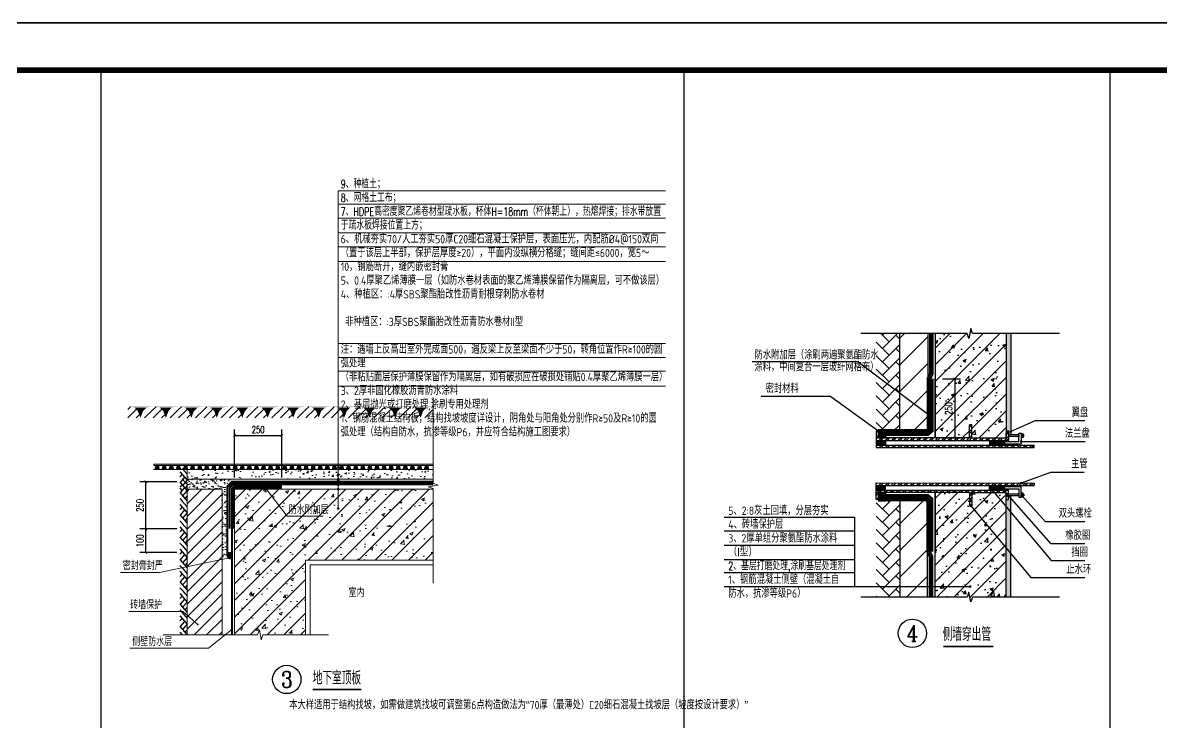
# Model space of a CAD drawing. Header units: millimetres. Extents: x 434053 to 1059003, y -2417481 to 936527.
# Drawn here: x 535816 to 540633, y -2317185 to -2314225 of the extents above; entities that cross this region are included whole.
import ezdxf
from ezdxf.enums import TextEntityAlignment as Align

# ---------------------------------------------------------------- set-up
doc = ezdxf.new("R2010")
doc.units = ezdxf.units.MM
doc.header["$LTSCALE"] = 1000
doc.header["$MEASUREMENT"] = 0
doc.linetypes.add('DASH', pattern=[0.35, 0.25, -0.1])
doc.layers.get('Defpoints').update_dxf_attribs({"color": 6})
for name, color, linetype in [('4张说明 FS-SM-_t8$0$DIM_SYMB', 3, 'Continuous'), ('A-ANNO-TTLB', 7, 'Continuous'), ('A-DETL-REN', 21, 'Continuous'), ('AXIS', 3, 'Continuous'), ('AXIS_TEXT', 7, 'Continuous'), ('C02砖砌体', 31, 'Continuous'), ('DIM', 3, 'Continuous'), ('DIM_LEAD', 3, 'Continuous'), ('DRAW', 7, 'Continuous'), ('Hatch1', 8, 'Continuous'), ('pl', 1, 'Continuous'), ('PUB_DIM', 83, 'Continuous'), ('PUB_HATCH', 8, 'Continuous'), ('PUB_TEXT', 7, 'Continuous'), ('PUB_TITLE', 4, 'Continuous'), ('STAIR', 2, 'Continuous'), ('TEXT', 7, 'Continuous'), ('WALL', 5, 'Continuous'), ('标注', 3, 'Continuous')]:
    doc.layers.add(name, color=color, linetype=linetype)
doc.styles.add('_TCH_AXIS', font='COMPLEX', dxfattribs={"bigfont": 'GBCBIG'})
doc.styles.add('_TCH_DIM_T3', font='SIMPLEX', dxfattribs={"width": 0.705882, "bigfont": 'GBCBIG'})
doc.styles.add('COMPLEX', font='COMPLEX')
doc.styles.get("Standard").update_dxf_attribs({"font": 'gbenor.shx', "bigfont": 'gbcbig.shx'})
doc.styles.add('黑体', font='simhei.ttf')
doc.dimstyles.new('_TCH_ARCH&&10', dxfattribs={"dimtxt": 29.75, "dimasz": 10, "dimexe": 25, "dimexo": 30, "dimgap": 10, "dimtad": 1, "dimdec": 0, "dimzin": 0, "dimdsep": 46, "dimtxsty": '_TCH_DIM_T3', "dimblk": 'ARCHTICK', "dimcen": 0.09, "dimclrt": 7, "dimazin": 2, "dimtfac": 1, "dimtdec": 0, "dimtix": 1, "dimtmove": 2, "dimatfit": 3, "dimfxl": 1, "dimtolj": 1, "dimtzin": 0, "dimarcsym": 0})
pattern_1 = [(45, (-345854.465, 411121.814), (-35.355339, 35.355339), []), (50, (-345854.46, 411121.81), (143.452037, -12.550427), [15, -165]), (355, (-345854.46, 411121.81), (-27.750267, 150.438427), [12, -132]), (100.4514, (-345842.51, 411120.77), (115.701876, 137.88791), [12.748038, -140.228422]), (46.1842, (-345854.46, 411161.81), (213.44821, -33.1038), [22.5, -247.5]), (96.6356, (-345836.68, 411159.06), (186.93254, 194.823574), [19.12206, -210.3426]), (351.1842, (-345854.46, 411161.81), (186.93239, 194.82372), [18, -198]), (21, (-345834.46, 411151.81), (119.38141, -80.523778), [15, -165]), (326, (-345834.46, 411151.81), (48.663066, 145.03001), [12, -132]), (71.4514, (-345824.52, 411145.1), (168.044526, 64.5061), [12.748038, -140.228422]), (37.5, (-345854.465, 411121.814), (2.431971, 66.578771), [0, -130.4, 0, -134, 0, -132.5]), (7.5, (-345854.465, 411121.814), (52.6139075, 78.882342), [0, -76.4, 0, -127.4, 0, -50.5]), (327.5, (-345899.065, 411121.814), (106.764487, -4.5109743), [0, -50, 0, -156, 0, -207]), (317.5, (-345919.06, 411121.81), (116.637234, 20.020996), [0, -65, 0, -103.6, 0, -147])]
pattern_2 = [(45, (-370378.657, 383002.77), (-13.25825215, 13.25825215), []), (45, (-370369.819, 383002.77), (-13.25825215, 13.25825215), [])]
pattern_3 = [(45, (-128351.1594, 336113.0322), (-2.24506403, 2.24506403), []), (135, (-128351.1594, 336113.0322), (-2.24506403, -2.24506403), [])]

# ---------------------------------------------------------------- blocks, each defined once
blk = doc.blocks.new('asdfdfsdh')
at = {"layer": 'A-ANNO-TTLB'}
blk.add_lwpolyline([(0, 42050), (29700, 42050), (29700, 0), (0, 0)], close=True, dxfattribs=at)
at = {"layer": 'A-ANNO-TTLB', "const_width": 60}
blk.add_lwpolyline([(500, 40800), (500, 500), (29200, 500), (29200, 40800)], close=True, dxfattribs=at)
blk = doc.blocks.new('asgdsfgf')
for p, q in [((6846.5, 8610), (6846.5, 3130.4)), ((9312.8, 8610), (9312.8, 3130.4))]:
    blk.add_line(p, q)
blk = doc.blocks.new('$LinePat$00000015')
for p, q in [((0, -90), (71, -19)), ((0, -300), (211, -89)), ((210, -300), (286, -224)), ((420, -300), (630, -90))]:
    blk.add_line(p, q)
for points in [[(0, 0), (630, 0), (168, -45), (462, -45)], [(168, -45), (462, -45), (252, -132), (378, -132)], [(252, -132), (378, -132), (315, -300)]]:
    blk.add_solid(points)
blk = doc.blocks.new('$LinePat$00000009')
for p, q in [((0, -210), (210, 0)), ((120, -300), (420, 0)), ((420, 0), (608, -188)), ((495, -300), (795, 0)), ((615, 0), (705, -90)), ((210, -210), (300, -300)), ((315, -105), (502, -293)), ((705, -300), (795, -210))]:
    blk.add_line(p, q)
blk = doc.blocks.new('_ArchTick')
at = {"color": 0, "linetype": 'ByBlock', "const_width": 0.4}
blk.add_lwpolyline([(-0.5, -0.5), (0.5, 0.5)], dxfattribs=at)
blk = doc.blocks.new('*D244')
at = {"layer": 'Defpoints', "color": 0, "transparency": 16777216}
for p in [(107.7, 766.1), (268.4, 766.1), (268.4, 666.1)]:
    blk.add_point(p, dxfattribs=at)
at = {"layer": 'PUB_DIM', "color": 0, "lineweight": -2, "transparency": 16777216}
for p, q in [((238.4, 766.1), (82.7, 766.1)), ((107.7, 666.1), (107.7, 766.1)), ((238.4, 666.1), (82.7, 666.1))]:
    blk.add_line(p, q, dxfattribs=at)
at = {"layer": 'PUB_DIM', "color": 0, "lineweight": -2, "transparency": 16777216, "xscale": 10, "yscale": 10, "zscale": 10}
for p, rotation in [((107.7, 766.1), 90), ((107.7, 666.1), 270)]:
    blk.add_blockref('_ArchTick', p, dxfattribs=dict(at, rotation=rotation))
at = {"layer": 'PUB_DIM', "color": 7, "lineweight": 9, "transparency": 16777216, "insert": (82.8, 716.1), "char_height": 29.75, "attachment_point": 5, "rotation": 90, "style": '_TCH_DIM_T3'}
blk.add_mtext('\\A1;100', dxfattribs=at)
blk = doc.blocks.new('*D245')
at = {"layer": 'Defpoints', "color": 0, "transparency": 16777216}
for p in [(107.7, 965.6), (268.4, 965.6), (268.4, 766.1)]:
    blk.add_point(p, dxfattribs=at)
at = {"layer": 'PUB_DIM', "color": 0, "lineweight": -2, "transparency": 16777216}
for p, q in [((238.4, 965.6), (82.7, 965.6)), ((107.7, 766.1), (107.7, 965.6)), ((238.4, 766.1), (82.7, 766.1))]:
    blk.add_line(p, q, dxfattribs=at)
at = {"layer": 'PUB_DIM', "color": 0, "lineweight": -2, "transparency": 16777216, "xscale": 10, "yscale": 10, "zscale": 10}
for p, rotation in [((107.7, 965.6), 90), ((107.7, 766.1), 270)]:
    blk.add_blockref('_ArchTick', p, dxfattribs=dict(at, rotation=rotation))
at = {"layer": 'PUB_DIM', "color": 7, "lineweight": 9, "transparency": 16777216, "insert": (82.8, 865.8), "char_height": 29.75, "attachment_point": 5, "rotation": 90, "style": '_TCH_DIM_T3'}
blk.add_mtext('\\A1;250', dxfattribs=at)
blk = doc.blocks.new('*D246')
at = {"layer": 'Defpoints', "color": 0, "transparency": 16777216}
for p in [(682.7, 1161.9), (483.2, 954), (682.7, 954)]:
    blk.add_point(p, dxfattribs=at)
at = {"layer": 'PUB_DIM', "color": 0, "lineweight": -2, "transparency": 16777216}
for p, q in [((483.2, 984), (483.2, 1186.9)), ((483.2, 1161.9), (682.7, 1161.9)), ((682.7, 984), (682.7, 1186.9))]:
    blk.add_line(p, q, dxfattribs=at)
at = {"layer": 'PUB_DIM', "color": 0, "lineweight": -2, "transparency": 16777216, "xscale": 10, "yscale": 10, "zscale": 10, "rotation": 180}
blk.add_blockref('_ArchTick', (483.2, 1161.9), dxfattribs=at)
at = {"layer": 'PUB_DIM', "color": 0, "lineweight": -2, "transparency": 16777216, "xscale": 10, "yscale": 10, "zscale": 10}
blk.add_blockref('_ArchTick', (682.7, 1161.9), dxfattribs=at)
at = {"layer": 'PUB_DIM', "color": 7, "lineweight": 9, "transparency": 16777216, "insert": (583, 1186.8), "char_height": 29.75, "attachment_point": 5, "style": '_TCH_DIM_T3'}
blk.add_mtext('\\A1;250', dxfattribs=at)
blk = doc.blocks.new('_AXISO')
blk.add_circle((0, 0), 0.5)
at = {"layer": 'AXIS_TEXT', "style": 'COMPLEX', "width": 1.041667}
blk.add_attdef('A', text='', height=0.56, dxfattribs=at).set_placement((-0.25, -0.28), (0.25, -0.28), align=Align.FIT)
blk = doc.blocks.new('*D118')
at = {"layer": 'Defpoints', "color": 0, "transparency": 16777216}
for p in [(893.7, 1145.1), (893.7, 895.1), (975.8, 895.1)]:
    blk.add_point(p, dxfattribs=at)
at = {"layer": '标注', "color": 0, "lineweight": -2, "transparency": 16777216}
for p, q in [((923.7, 1145.1), (1000.8, 1145.1)), ((975.8, 1145.1), (975.8, 895.1)), ((923.7, 895.1), (1000.8, 895.1))]:
    blk.add_line(p, q, dxfattribs=at)
at = {"layer": '标注', "color": 0, "lineweight": -2, "transparency": 16777216, "xscale": 10, "yscale": 10, "zscale": 10}
for p, rotation in [((975.8, 1145.1), 90), ((975.8, 895.1), 270)]:
    blk.add_blockref('_ArchTick', p, dxfattribs=dict(at, rotation=rotation))
at = {"layer": '标注', "color": 7, "transparency": 16777216, "insert": (950.9, 1020.1), "char_height": 29.75, "attachment_point": 5, "rotation": 90, "style": '_TCH_DIM_T3'}
blk.add_mtext('\\A1;250', dxfattribs=at)
blk = doc.blocks.new('A$C480A5455')
at = {"lineweight": 9}
blk.add_hatch(color=256, dxfattribs=at).paths.add_polyline_path([(470, 666.1), (450, 666.1), (450, 657.9, 0.453035), (470, 639.2)])
at = {"layer": 'C02砖砌体', "lineweight": 9}
h = blk.add_hatch(dxfattribs=at)
h.set_pattern_fill('普通砖', color=256, scale=15, style=0)
h.set_pattern_definition([(45, (-349489.496, 404938.033), (-26.516515, 26.516515), [])])
h.paths.add_polyline_path([(282.2, 615.8), (430.2, 646.8), (430.2, 934), (282.2, 934)])
h.paths.add_polyline_path([(282.2, 400.7), (326.1, 363, -1), (329.1, 360.4, -1), (326.1, 363), (282.2, 400.7), (282.2, 318.1), (430.2, 318.1), (430.2, 646.8), (282.2, 615.8)])
at = {"layer": 'DIM', "lineweight": 9}
h = blk.add_hatch(color=256, dxfattribs=at)
edge = h.paths.add_edge_path()
edge.add_arc((921.7, 1026.6), 4, 0, 360)
h = blk.add_hatch(color=256, dxfattribs=at)
edge = h.paths.add_edge_path()
edge.add_arc((921.7, 995.7), 4, 0, 360)
h = blk.add_hatch(color=256, dxfattribs=at)
edge = h.paths.add_edge_path()
edge.add_arc((921.7, 977.5), 4, 0, 360)
h = blk.add_hatch(color=256, dxfattribs=at)
edge = h.paths.add_edge_path()
edge.add_arc((921.7, 971.2), 4, 0, 360)
h = blk.add_hatch(color=256, dxfattribs=at)
edge = h.paths.add_edge_path()
edge.add_arc((921.7, 963.9), 4, 0, 360)
h = blk.add_hatch(color=256, dxfattribs=at)
edge = h.paths.add_edge_path()
edge.add_arc((921.7, 953.1), 4, 0, 360)
h = blk.add_hatch(color=256, dxfattribs=at)
edge = h.paths.add_edge_path()
edge.add_arc((921.7, 934.8), 4, 0, 360)
h = blk.add_hatch(color=256, dxfattribs=at)
edge = h.paths.add_edge_path()
edge.add_arc((921.7, 853.2), 4, 0, 360)
at = {"layer": 'Hatch1', "lineweight": 9}
h = blk.add_hatch(dxfattribs=at)
h.set_pattern_fill('HONEY', color=256, scale=2, style=0)
h.set_pattern_definition([(0, (-349489.4956, 404911.106), (4.7625, 2.74963), [3.175, -6.35]), (120, (-349489.4956, 404911.106), (-4.762499431, 2.749630986), [3.175, -6.35]), (60, (-349489.4956, 404911.106), (5.69e-07, 5.499260986), [-6.35, 3.175])])
h.paths.add_polyline_path([(140.9, 1040.2), (1323.6, 1040.2), (1323.6, 1035.2), (140.9, 1035.2)])
h = blk.add_hatch(dxfattribs=at)
h.set_pattern_fill('混凝土', color=256, scale=10, style=0)
h.set_pattern_definition([(50, (-229760.03, 453637.695), (71.726018, -6.2752135), [7.5, -82.5]), (355, (-229760.03, 453637.695), (-13.875133, 75.219213), [6, -66]), (100.4514, (-229754.054, 453637.17), (57.850938, 68.943954), [6.374019, -70.114211]), (46.1842, (-229760.03, 453657.695), (106.724105, -16.551901), [11.25, -123.75]), (96.6356, (-229751.14, 453656.32), (93.46627, 97.411787), [9.561029, -105.1713]), (351.1842, (-229760.03, 453657.7), (93.466195, 97.41186), [9, -99]), (21, (-229750.03, 453652.695), (59.690705, -40.261889), [7.5, -82.5]), (326, (-229750.03, 453652.695), (24.331533, 72.515005), [6, -66]), (71.4514, (-229745.06, 453649.34), (84.022263, 32.25305), [6.374019, -70.114211]), (37.5, (-229760.03, 453637.695), (1.2159855, 33.2893854), [0, -65.2, 0, -67, 0, -66.25]), (7.5, (-229760.03, 453637.695), (26.3069537, 39.4411712), [0, -38.2, 0, -63.7, 0, -25.25]), (327.5, (-229782.33, 453637.695), (53.3822436, -2.2554872), [0, -25, 0, -78, 0, -103.5]), (317.5, (-229792.33, 453637.695), (58.318617, 10.0104982), [0, -32.5, 0, -51.8, 0, -73.5])])
h.paths.add_polyline_path([(710.4, 977.2), (710.4, 1017.2), (282.2, 1017.2), (282.2, 977.2)])
h.paths.add_polyline_path([(1323.6, 977.2), (1323.6, 1017.2), (710.4, 1017.2), (710.4, 977.2)])
h = blk.add_hatch(dxfattribs=at)
h.set_pattern_fill('钢筋混凝土', color=256, scale=20, style=0)
h.set_pattern_definition([(45, (-349489.496, 386897.265), (-35.355339, 35.355339), []), (50, (-349489.5, 386897.27), (143.452037, -12.550427), [15, -165]), (355, (-349489.5, 386897.27), (-27.750267, 150.438427), [12, -132]), (100.4514, (-349477.54, 386896.22), (115.701876, 137.88791), [12.74804, -140.228422]), (46.1842, (-349489.5, 386937.27), (213.44821, -33.1038), [22.5, -247.5]), (96.6356, (-349471.7, 386934.5), (186.93254, 194.823574), [19.12206, -210.3426]), (351.1842, (-349489.5, 386937.27), (186.93239, 194.82372), [18, -198]), (21, (-349469.5, 386927.27), (119.38141, -80.523778), [15, -165]), (326, (-349469.5, 386927.27), (48.663066, 145.03001), [12, -132]), (71.4514, (-349459.55, 386920.55), (168.044526, 64.5061), [12.74804, -140.228422]), (37.5, (-349489.496, 386897.265), (2.431971, 66.578771), [0, -130.4, 0, -134, 0, -132.5]), (7.5, (-349489.496, 386897.265), (52.6139075, 78.882342), [0, -76.4, 0, -127.4, 0, -50.5]), (327.5, (-349534.096, 386897.265), (106.764487, -4.5109743), [0, -50, 0, -156, 0, -207]), (317.5, (-349554.1, 386897.265), (116.637234, 20.020996), [0, -65, 0, -103.6, 0, -147])])
h.paths.add_polyline_path([(1323.6, 934), (921.7, 934), (921.7, 812.1, -0.414214), (925.7, 808.1, -1), (917.7, 808.1, -0.414214), (921.7, 812.1), (921.7, 934), (483.2, 934), (483.2, 318.1), (783.2, 318.1), (783.2, 634), (1323.6, 634)])
at = {"layer": 'PUB_HATCH', "lineweight": 9}
h = blk.add_hatch(dxfattribs=at)
h.set_pattern_fill('AR-SAND', scale=10, style=0)
h.set_pattern_definition([(37.5, (-349489.496, 404911.106), (-0.80001565, 24.4706619), [0, -19.304, 0, -21.59, 0, -20.6375]), (7.5, (-349489.496, 404911.106), (22.4761642, 35.841255), [0, -10.414, 0, -17.399, 0, -6.6675]), (327.5, (-349505.117, 404911.106), (39.5496185, 0.0718592), [0, -6.35, 0, -22.86, 0, -29.845]), (317.5, (-349505.117, 404911.106), (38.1778226, 11.1464662), [0, -3.175, 0, -14.986, 0, -17.145])])
h.paths.add_polyline_path([(430.2, 646.8), (450.2, 651), (450, 956.2), (471, 977.2), (441.5, 977.2), (429.5, 977.2), (441.5, 977.2), (430.2, 977.2), (429.2, 977.2), (419.2, 977.2), (282.2, 977.2), (282.2, 934), (430.2, 934)])
at = {"layer": 'STAIR', "lineweight": 9}
for points in [[(150.6, 1035.3), (160.6, 1035.3), (165.6, 1017.3), (145.6, 1017.3)], [(180.6, 1035.3), (190.6, 1035.3), (195.6, 1017.3), (175.6, 1017.3)], [(210.6, 1035.3), (220.6, 1035.3), (225.6, 1017.3), (205.6, 1017.3)], [(240.6, 1035.3), (250.6, 1035.3), (255.6, 1017.3), (235.6, 1017.3)], [(270.6, 1035.2), (280.6, 1035.2), (285.6, 1017.2), (265.6, 1017.2)], [(300.6, 1035.2), (310.6, 1035.2), (315.6, 1017.2), (295.6, 1017.2)], [(330.6, 1035.2), (340.6, 1035.2), (345.6, 1017.2), (325.6, 1017.2)], [(360.6, 1035.2), (370.6, 1035.2), (375.6, 1017.2), (355.6, 1017.2)], [(390.6, 1035.2), (400.6, 1035.2), (405.6, 1017.2), (385.6, 1017.2)], [(420.6, 1035.2), (430.6, 1035.2), (435.6, 1017.2), (415.6, 1017.2)], [(450.6, 1035.2), (460.6, 1035.2), (465.6, 1017.2), (445.6, 1017.2)], [(480.6, 1035.2), (490.6, 1035.2), (495.6, 1017.2), (475.6, 1017.2)], [(510.6, 1035.2), (520.6, 1035.2), (525.6, 1017.2), (505.6, 1017.2)], [(540.6, 1035.2), (550.6, 1035.2), (555.6, 1017.2), (535.6, 1017.2)], [(570.6, 1035.2), (580.6, 1035.2), (585.6, 1017.2), (565.6, 1017.2)], [(600.6, 1035.2), (610.6, 1035.2), (615.6, 1017.2), (595.6, 1017.2)], [(630.6, 1035.2), (640.6, 1035.2), (645.6, 1017.2), (625.6, 1017.2)], [(660.6, 1035.2), (670.6, 1035.2), (675.6, 1017.2), (655.6, 1017.2)], [(690.6, 1035.2), (700.6, 1035.2), (705.6, 1017.2), (685.6, 1017.2)], [(720.6, 1035.2), (730.6, 1035.2), (735.6, 1017.2), (715.6, 1017.2)], [(750.6, 1035.2), (760.6, 1035.2), (765.6, 1017.2), (745.6, 1017.2)], [(780.6, 1035.2), (790.6, 1035.2), (795.6, 1017.2), (775.6, 1017.2)], [(810.6, 1035.2), (820.6, 1035.2), (825.6, 1017.2), (805.6, 1017.2)], [(840.6, 1035.2), (850.6, 1035.2), (855.6, 1017.2), (835.6, 1017.2)], [(870.6, 1035.2), (880.6, 1035.2), (885.6, 1017.2), (865.6, 1017.2)], [(900.6, 1035.2), (910.6, 1035.2), (915.6, 1017.2), (895.6, 1017.2)], [(930.6, 1035.2), (940.6, 1035.2), (945.6, 1017.2), (925.6, 1017.2)], [(960.6, 1035.2), (970.6, 1035.2), (975.6, 1017.2), (955.6, 1017.2)], [(990.6, 1035.2), (1000.6, 1035.2), (1005.6, 1017.2), (985.6, 1017.2)], [(1020.6, 1035.2), (1030.6, 1035.2), (1035.6, 1017.2), (1015.6, 1017.2)], [(1050.6, 1035.2), (1060.6, 1035.2), (1065.6, 1017.2), (1045.6, 1017.2)], [(1080.6, 1035.2), (1090.6, 1035.2), (1095.6, 1017.2), (1075.6, 1017.2)], [(1110.6, 1035.2), (1120.6, 1035.2), (1125.6, 1017.2), (1105.6, 1017.2)], [(1140.6, 1035.2), (1150.6, 1035.2), (1155.6, 1017.2), (1135.6, 1017.2)], [(1170.6, 1035.2), (1180.6, 1035.2), (1185.6, 1017.2), (1165.6, 1017.2)], [(1200.6, 1035.2), (1210.6, 1035.2), (1215.6, 1017.2), (1195.6, 1017.2)], [(1230.6, 1035.2), (1240.6, 1035.2), (1245.6, 1017.2), (1225.6, 1017.2)], [(1260.6, 1035.2), (1270.6, 1035.2), (1275.6, 1017.2), (1255.6, 1017.2)], [(1290.6, 1035.2), (1300.6, 1035.2), (1305.6, 1017.2), (1285.6, 1017.2)]]:
    blk.add_hatch(color=256, dxfattribs=at).paths.add_polyline_path(points)
at = {"lineweight": 9}
for points in [[(470, 639.2, -0.453035), (450, 657.9), (450, 666.1), (470, 666.1), (470, 639.2)], [(450, 657.9, 0.453035), (470, 639.2, -2.028696)]]:
    blk.add_lwpolyline(points, format="xyb", dxfattribs=at)
at = {"layer": '4张说明 FS-SM-_t8$0$DIM_SYMB', "const_width": 7}
blk.add_lwpolyline([(813.7, 86.2), (1019.1, 86.2)], dxfattribs=at)
at = {"layer": 'A-DETL-REN', "linetype": 'DASH', "lineweight": 9, "ltscale": 0.2, "const_width": 5}
for points in [[(452.5, 666.1), (452.5, 946), (472, 965.6), (1323.6, 965.6)], [(462.5, 768.6), (462.5, 941.9), (476.2, 955.6), (1323.6, 955.6)], [(472.5, 318.1), (472.5, 937), (481.9, 945.6), (682.7, 945.6)], [(479.5, 768.6), (479.5, 933.9), (484.6, 938.6), (682.7, 938.6)]]:
    blk.add_lwpolyline(points, dxfattribs=at)
at = {"layer": 'DIM', "lineweight": 9}
for p, q in [((921.7, 853.2), (921.7, 2197.1)), ((921.7, 2197.1), (2306.7, 2197.1)), ((921.7, 2141), (2306.7, 2141)), ((921.7, 2081.8), (2306.7, 2081.8)), ((921.7, 2019.8), (2306.7, 2019.8)), ((921.7, 1960.2), (2306.7, 1960.2)), ((921.7, 1897.7), (2306.7, 1897.7)), ((921.7, 1550.7), (2306.7, 1550.7)), ((921.7, 1492.2), (2306.7, 1492.2)), ((921.7, 1433.6), (2306.7, 1433.6)), ((921.7, 1371.1), (2306.7, 1371.1))]:
    blk.add_line(p, q, dxfattribs=at)
for centre in [(921.7, 1026.6), (921.7, 995.7), (921.7, 977.5), (921.7, 971.2), (921.7, 963.9), (921.7, 953.1), (921.7, 934.8), (921.7, 853.2)]:
    blk.add_circle(centre, 4, dxfattribs=at)
at = {"layer": 'DIM_LEAD', "lineweight": 9}
for p, q in [((615.8, 937.5), (705.5, 819.8)), ((705.5, 819.8), (858.1, 819.8)), ((461.7, 644.2), (165.1, 582.1)), ((165.1, 582.1), (0, 582.1)), ((263.8, 416.5), (35.3, 416.5)), ((327.6, 361.7), (263.8, 416.5)), ((471, 340.7), (373, 261.1)), ((373, 261.1), (39.6, 261.1))]:
    blk.add_line(p, q, dxfattribs=at)
at = {"layer": 'DIM_LEAD', "lineweight": 9, "const_width": 4}
for points in [[(463.4, 643.2, 1), (460, 645.3, 1)], [(329.1, 360.4, 1), (326.1, 363, 1)], [(472.5, 342, 1), (469.4, 339.5, 1)]]:
    blk.add_lwpolyline(points, format="xyb", close=True, dxfattribs=at)
at = {"layer": 'PUB_DIM', "lineweight": 9}
for points in [[(1323.6, 1322.5), (1323.6, 959.5), (1344.6, 951.8), (1302.6, 944.4), (1323.6, 937), (1323.6, 536.6)], [(880, 318.1), (603, 318.1), (595.4, 297.1), (588, 339.1), (580.5, 318.1), (180.1, 318.1)]]:
    blk.add_lwpolyline(points, dxfattribs=at)
at = {"layer": 'STAIR', "lineweight": 9}
for p, q in [((140.9, 1040.2), (1323.6, 1040.2)), ((140.9, 1035.2), (1323.6, 1035.2)), ((803.2, 614), (803.2, 318.1)), ((803.2, 614), (1323.6, 614))]:
    blk.add_line(p, q, dxfattribs=at)
for points in [[(140.9, 1040.2), (1323.6, 1040.2), (1323.6, 1035.2), (140.9, 1035.2)], [(150.6, 1035.3), (160.6, 1035.3), (165.6, 1017.3), (145.6, 1017.3)], [(180.6, 1035.3), (190.6, 1035.3), (195.6, 1017.3), (175.6, 1017.3)], [(210.6, 1035.3), (220.6, 1035.3), (225.6, 1017.3), (205.6, 1017.3)], [(240.6, 1035.3), (250.6, 1035.3), (255.6, 1017.3), (235.6, 1017.3)], [(270.6, 1035.2), (280.6, 1035.2), (285.6, 1017.2), (265.6, 1017.2)], [(300.6, 1035.2), (310.6, 1035.2), (315.6, 1017.2), (295.6, 1017.2)], [(330.6, 1035.2), (340.6, 1035.2), (345.6, 1017.2), (325.6, 1017.2)], [(360.6, 1035.2), (370.6, 1035.2), (375.6, 1017.2), (355.6, 1017.2)], [(390.6, 1035.2), (400.6, 1035.2), (405.6, 1017.2), (385.6, 1017.2)], [(420.6, 1035.2), (430.6, 1035.2), (435.6, 1017.2), (415.6, 1017.2)], [(450.6, 1035.2), (460.6, 1035.2), (465.6, 1017.2), (445.6, 1017.2)], [(480.6, 1035.2), (490.6, 1035.2), (495.6, 1017.2), (475.6, 1017.2)], [(510.6, 1035.2), (520.6, 1035.2), (525.6, 1017.2), (505.6, 1017.2)], [(540.6, 1035.2), (550.6, 1035.2), (555.6, 1017.2), (535.6, 1017.2)], [(570.6, 1035.2), (580.6, 1035.2), (585.6, 1017.2), (565.6, 1017.2)], [(600.6, 1035.2), (610.6, 1035.2), (615.6, 1017.2), (595.6, 1017.2)], [(630.6, 1035.2), (640.6, 1035.2), (645.6, 1017.2), (625.6, 1017.2)], [(660.6, 1035.2), (670.6, 1035.2), (675.6, 1017.2), (655.6, 1017.2)], [(690.6, 1035.2), (700.6, 1035.2), (705.6, 1017.2), (685.6, 1017.2)], [(720.6, 1035.2), (730.6, 1035.2), (735.6, 1017.2), (715.6, 1017.2)], [(750.6, 1035.2), (760.6, 1035.2), (765.6, 1017.2), (745.6, 1017.2)], [(780.6, 1035.2), (790.6, 1035.2), (795.6, 1017.2), (775.6, 1017.2)], [(810.6, 1035.2), (820.6, 1035.2), (825.6, 1017.2), (805.6, 1017.2)], [(840.6, 1035.2), (850.6, 1035.2), (855.6, 1017.2), (835.6, 1017.2)], [(870.6, 1035.2), (880.6, 1035.2), (885.6, 1017.2), (865.6, 1017.2)], [(900.6, 1035.2), (910.6, 1035.2), (915.6, 1017.2), (895.6, 1017.2)], [(930.6, 1035.2), (940.6, 1035.2), (945.6, 1017.2), (925.6, 1017.2)], [(960.6, 1035.2), (970.6, 1035.2), (975.6, 1017.2), (955.6, 1017.2)], [(990.6, 1035.2), (1000.6, 1035.2), (1005.6, 1017.2), (985.6, 1017.2)], [(1020.6, 1035.2), (1030.6, 1035.2), (1035.6, 1017.2), (1015.6, 1017.2)], [(1050.6, 1035.2), (1060.6, 1035.2), (1065.6, 1017.2), (1045.6, 1017.2)], [(1080.6, 1035.2), (1090.6, 1035.2), (1095.6, 1017.2), (1075.6, 1017.2)], [(1110.6, 1035.2), (1120.6, 1035.2), (1125.6, 1017.2), (1105.6, 1017.2)], [(1140.6, 1035.2), (1150.6, 1035.2), (1155.6, 1017.2), (1135.6, 1017.2)], [(1170.6, 1035.2), (1180.6, 1035.2), (1185.6, 1017.2), (1165.6, 1017.2)], [(1200.6, 1035.2), (1210.6, 1035.2), (1215.6, 1017.2), (1195.6, 1017.2)], [(1230.6, 1035.2), (1240.6, 1035.2), (1245.6, 1017.2), (1225.6, 1017.2)], [(1260.6, 1035.2), (1270.6, 1035.2), (1275.6, 1017.2), (1255.6, 1017.2)], [(1290.6, 1035.2), (1300.6, 1035.2), (1305.6, 1017.2), (1285.6, 1017.2)]]:
    blk.add_lwpolyline(points, close=True, dxfattribs=at)
for points in [[(450, 666.1), (450, 947), (471, 968.1), (1323.6, 968.1)], [(1323.6, 963.1), (473.1, 963.1), (455, 945), (455, 645.3)], [(460, 768.6), (460, 942.9), (475.1, 958.1), (1323.6, 958.1)], [(1323.6, 953.1), (477.2, 953.1), (465, 940.8), (465, 768.6)], [(470, 318.1), (470, 938), (480.9, 948.1), (682.7, 948.1)], [(475, 318.1), (475, 935.9), (482.9, 943.1), (682.7, 943.1)], [(477, 768.6), (477, 935), (483.7, 941.1), (682.7, 941.1)], [(482, 768.6), (482, 932.8), (485.6, 936.1), (682.7, 936.1)]]:
    blk.add_lwpolyline(points, dxfattribs=at)
at = {"layer": 'WALL', "lineweight": 9}
for p, q in [((140, 1017.2), (1323.6, 1017.2)), ((282.2, 977.2), (282.2, 1017.2)), ((282.2, 977.2), (1323.6, 977.2)), ((282.2, 934), (282.2, 954)), ((282.2, 934), (282.2, 318.1)), ((282.2, 934), (430.2, 934)), ((430.2, 934), (430.2, 318.1)), ((483.2, 934), (483.2, 318.1)), ((483.2, 934), (1323.6, 934)), ((783.2, 634), (783.2, 318.1)), ((783.2, 634), (1323.6, 634))]:
    blk.add_line(p, q, dxfattribs=at)
at = {"layer": 'AXIS'}
ref = blk.add_blockref('_AXISO', (704.1, 129.1), dxfattribs=dict(at, xscale=120, yscale=120, zscale=120))
ref.add_attrib('A', '3', dxfattribs={"layer": 'AXIS_TEXT', "height": 68.5, "style": '_TCH_AXIS', "width": 1.064702}).set_placement((679.8, 94.8), (728.4, 94.8), align=Align.FIT)
at = {"layer": 'PUB_HATCH', "lineweight": 9, "xscale": 0.1710023169580381, "yscale": 0.1666666666667425, "zscale": 0.1666666666666667}
for p in [(30.9, 1286.5), (138.6, 1286.5), (246.3, 1286.5), (354, 1286.5), (461.8, 1286.5), (569.5, 1286.5), (677.2, 1286.5), (785, 1286.5), (892.7, 1286.5), (1000.4, 1286.5), (1108.2, 1286.5), (1215.9, 1286.5)]:
    blk.add_blockref('$LinePat$00000015', p, dxfattribs=at)
at = {"layer": 'PUB_HATCH', "color": 1, "lineweight": 9, "xscale": 0.1186905917222703, "yscale": 0.09999999999990905, "zscale": 0.09999999999999998, "rotation": 270}
for p in [(282.2, 1022.5), (282.2, 978.6), (282.2, 884.3), (282.2, 789.9), (282.2, 695.5), (282.2, 601.2), (282.2, 506.8), (282.2, 412.5)]:
    blk.add_blockref('$LinePat$00000009', p, dxfattribs=at)
at = {"style": '黑体', "width": 0.6}
blk.add_text('地下室顶板 ', height=50, dxfattribs=at).set_placement((813.9, 113))
at = {"layer": 'PUB_TEXT', "lineweight": 9}
for s, p in [('防水附加层', (712.6, 829.7)), ('密封膏封严', (10.5, 592.6)), ('室内', (964.8, 478.5)), ('砖墙保护', (41.4, 427)), ('侧壁防水层', (50.1, 271.6))]:
    blk.add_text(s, height=33.76, dxfattribs=at).set_placement(p)
at = {"layer": 'PUB_TEXT'}
blk.add_text('本大样适用于结构找坡，如需做建筑找坡可调整第6点构造做法为“70厚（最薄处）C20细石混凝土找坡层（坡度按设计要求）”', height=35, dxfattribs=at).set_placement((714.5, 3.5))
at = {"layer": 'TEXT', "color": 0, "lineweight": 9, "insert": (932.3, 2243.5), "char_height": 35, "width": 1357.827, "attachment_point": 1}
blk.add_mtext('{\\Fromans1,hztxt|c134;\\W0.7;\\C256;9、种植土；\\P8、网格土工布；\\P7、HDPE高密度聚乙烯卷材型疏水板，杯体H=18mm（杯体朝上），热熔焊接；排水带放置于疏水板焊接位置上方；\\P}6、机械夯实70/人工夯实50厚C20细石混凝土保护层，表面压光，内配筋%%C4@150双向（置于该层上半部，保护层厚度≥20），平面内设纵横分格缝；缝间距≤6000，宽5～10，钢筋断开，缝内嵌密封膏\\P5、0.4厚聚乙烯薄膜一层（如防水卷材表面的聚乙烯薄膜保留作为隔离层，可不做该层）\\P4、种植区：:4厚SBS聚酯胎改性沥青耐根穿刺防水卷材\\P      \\P 非种植区：:3厚SBS聚酯胎改性沥青防水卷材II型   \\P        \\P注：遇墙上反高出室外完成面500，遇反梁上反至梁面不少于50，转角位置作R≥100的圆弧处理\\P（非粘贴面层保护薄膜保留作为隔离层，如有破损应在破损处铺贴0.4厚聚乙烯薄膜一层）\\P3、2厚非固化橡胶沥青防水涂料\\P2、基层抛光或打磨处理,涂刷专用处理剂  {\\C1;\\P}1、钢筋混凝土结构板，结构找坡坡度详设计，阴角处与阳角处分别作R≥50及R≥10的圆弧处理（结构自防水，抗渗等级P6，并应符合结构施工图要求）', dxfattribs=at)
at = {"layer": 'PUB_DIM', "lineweight": 9}
for p1, p2, distance, text, picture, middle in [((483.2, 954), (682.7, 954), 207.9, '250', '*D246', (583, 1186.8)), ((268.4, 766.1), (268.4, 965.6), 160.8, '250', '*D245', (82.8, 865.8)), ((268.4, 666.1), (268.4, 766.1), 160.8, '100', '*D244', (82.8, 716.1))]:
    dim = blk.add_aligned_dim(p1=p1, p2=p2, distance=distance, text=text, dimstyle='_TCH_ARCH&&10', dxfattribs=at)
    dim.commit()
    dim.dimension.update_dxf_attribs({"geometry": picture, "text_midpoint": middle})
blk = doc.blocks.new('A$C288626DA')
at = {"layer": 'DIM', "lineweight": 9}
h = blk.add_hatch(color=256, dxfattribs=at)
edge = h.paths.add_edge_path()
edge.add_arc((881.2, 981.9), 4, 0, 360)
h = blk.add_hatch(color=256, dxfattribs=at)
edge = h.paths.add_edge_path()
edge.add_arc((881.5, 981.9), 4, 0, 360)
h = blk.add_hatch(color=256, dxfattribs=at)
edge = h.paths.add_edge_path()
edge.add_arc((670.2, 913.2), 4, 0, 360)
h = blk.add_hatch(color=256, dxfattribs=at)
edge = h.paths.add_edge_path()
edge.add_arc((670.5, 913.2), 4, 0, 360)
h = blk.add_hatch(color=256, dxfattribs=at)
edge = h.paths.add_edge_path()
edge.add_arc((1198.3, 915.2), 4, 0, 360)
h = blk.add_hatch(color=256, dxfattribs=at)
edge = h.paths.add_edge_path()
edge.add_arc((1198.6, 915.2), 4, 0, 360)
h = blk.add_hatch(color=256, dxfattribs=at)
edge = h.paths.add_edge_path()
edge.add_arc((1257, 880.6), 4, 0, 360)
h = blk.add_hatch(color=256, dxfattribs=at)
edge = h.paths.add_edge_path()
edge.add_arc((1257.3, 880.6), 4, 0, 360)
h = blk.add_hatch(color=256, dxfattribs=at)
edge = h.paths.add_edge_path()
edge.add_arc((1129.9, 680.3), 4, 0, 360)
h = blk.add_hatch(color=256, dxfattribs=at)
edge = h.paths.add_edge_path()
edge.add_arc((1130.2, 680.3), 4, 0, 360)
h = blk.add_hatch(color=256, dxfattribs=at)
edge = h.paths.add_edge_path()
edge.add_arc((1175, 684.3), 4, 0, 360)
h = blk.add_hatch(color=256, dxfattribs=at)
edge = h.paths.add_edge_path()
edge.add_arc((1175.3, 684.3), 4, 0, 360)
h = blk.add_hatch(color=256, dxfattribs=at)
edge = h.paths.add_edge_path()
edge.add_arc((1257.6, 704.5), 4, 0, 360)
h = blk.add_hatch(color=256, dxfattribs=at)
edge = h.paths.add_edge_path()
edge.add_arc((1257.9, 704.5), 4, 0, 360)
h = blk.add_hatch(color=256, dxfattribs=at)
edge = h.paths.add_edge_path()
edge.add_arc((1261, 650.9), 4, 0, 360)
h = blk.add_hatch(color=256, dxfattribs=at)
edge = h.paths.add_edge_path()
edge.add_arc((1261.3, 650.9), 4, 0, 360)
h = blk.add_hatch(color=256, dxfattribs=at)
edge = h.paths.add_edge_path()
edge.add_arc((1043.4, 608.3), 4, 0, 360)
h = blk.add_hatch(color=256, dxfattribs=at)
edge = h.paths.add_edge_path()
edge.add_arc((1043.7, 608.3), 4, 0, 360)
h = blk.add_hatch(color=256, dxfattribs=at)
edge = h.paths.add_edge_path()
edge.add_arc((1040.7, 266), 4, 0, 360)
h = blk.add_hatch(color=256, dxfattribs=at)
edge = h.paths.add_edge_path()
edge.add_arc((1041, 266), 4, 0, 360)
at = {"layer": 'Hatch1'}
h = blk.add_hatch(dxfattribs=at)
h.set_pattern_fill('钢筋混凝土', color=256, scale=20, style=0)
h.set_pattern_definition(pattern_1)
h.paths.add_polyline_path([(893.7, 895.1), (1038.7, 895.1), (1038.7, 951.1), (1048.7, 951.1), (1048.7, 895.1), (1193.7, 895.1), (1193.7, 915.1), (1193.7, 1337.2), (1051.1, 1337.2), (1043.5, 1358.2), (1036.1, 1316.2), (1028.6, 1337.2), (893.7, 1337.2)])
h.paths.add_polyline_path([(1193.7, 664.3), (1048.7, 664.3), (1048.7, 608.3), (1038.7, 608.3), (1038.7, 664.3), (893.7, 664.3), (893.7, 414.3), (893.7, 222.1), (1028.6, 222.1), (1036.1, 243.1), (1043.5, 201.1), (1051.1, 222.1), (1193.7, 222.1)])
h = blk.add_hatch(dxfattribs=at)
h.set_pattern_fill('钢筋混凝土', color=256, scale=20, style=0)
h.set_pattern_definition(pattern_1)
h.paths.add_polyline_path([(1193.7, 664.3), (1048.7, 664.3), (1048.7, 608.3), (1038.7, 608.3), (1038.7, 664.3), (893.7, 664.3), (893.7, 414.3), (893.7, 222.1), (1028.6, 222.1), (1036.1, 243.1), (1043.5, 201.1), (1051.1, 222.1), (1193.7, 222.1)])
h.paths.add_polyline_path([(1193.7, 1337.2), (1051.1, 1337.2), (1043.5, 1358.2), (1036.1, 1316.2), (1028.6, 1337.2), (893.7, 1337.2), (893.7, 895.1), (1038.7, 895.1), (1038.7, 951.1), (1048.7, 951.1), (1048.7, 895.1), (1193.7, 895.1), (1193.7, 915.1)])
h = blk.add_hatch(dxfattribs=at)
h.set_pattern_fill('ANSI32', scale=50)
h.set_pattern_definition([(45, (-388723.205, 390409.151), (-13.25825215, 13.25825215), []), (45, (-388714.366, 390409.151), (-13.25825215, 13.25825215), [])])
h.paths.add_polyline_path([(1203.7, 925.1), (1193.7, 925.1), (1193.7, 895.1), (1048.7, 895.1), (1048.7, 951.1), (1038.7, 951.1), (1038.7, 895.1), (653.7, 895.1), (653.7, 925.1), (643.7, 925.1), (643.7, 885.1), (1193.7, 885.1), (1203.7, 885.1)])
h.paths.add_polyline_path([(1203.7, 674.3), (1193.7, 674.3), (643.7, 674.3), (643.7, 664.3), (643.7, 634.3), (653.7, 634.3), (653.7, 664.3), (1038.7, 664.3), (1038.7, 608.3), (1048.7, 608.3), (1048.7, 664.3), (1193.7, 664.3), (1193.7, 644.3), (1193.7, 634.3), (1203.7, 634.3)])
h = blk.add_hatch(dxfattribs=at)
h.set_pattern_fill('ANSI32', scale=50)
h.set_pattern_definition(pattern_2)
h.paths.add_polyline_path([(643.7, 865.1), (643.7, 855.1), (1311.5, 855.1), (1311.5, 865.1)])
h = blk.add_hatch(dxfattribs=at)
h.set_pattern_fill('ANSI32', scale=50)
h.set_pattern_definition(pattern_2)
h.paths.add_polyline_path([(643.7, 694.3), (643.7, 704.3), (1311.5, 704.3), (1311.5, 694.3)])
at = {"layer": 'pl'}
h = blk.add_hatch(dxfattribs=at)
h.set_pattern_fill('ANSI37')
h.set_pattern_definition(pattern_3)
h.paths.add_polyline_path([(683.7, 895.1), (653.7, 895.1), (653.7, 925.1), (683.7, 925.1)])
h.paths.add_polyline_path([(683.7, 925.1), (653.7, 925.1), (653.7, 930.4), (683.7, 930.4)])
h = blk.add_hatch(dxfattribs=at)
h.set_pattern_fill('ANSI37')
h.set_pattern_definition(pattern_3)
h.paths.add_polyline_path([(683.7, 664.3), (653.7, 664.3), (653.7, 634.3), (683.7, 634.3)])
h.paths.add_polyline_path([(683.7, 634.3), (653.7, 634.3), (653.7, 629), (683.7, 629)])
at = {"layer": 'PUB_HATCH'}
h = blk.add_hatch(dxfattribs=at)
h.set_pattern_fill('AR-HBONE', color=256, scale=10)
h.set_pattern_definition([(45, (-388723.205, 390409.15), (4e-15, 56.5685425), [120, -40]), (135, (-388694.92, 390437.436), (4e-15, 56.5685425), [120, -40])])
h.paths.add_polyline_path([(743.7, 1337.2), (643.7, 1337.2), (643.7, 925.1), (743.7, 925.1)])
h.paths.add_polyline_path([(743.7, 634.3), (643.7, 634.3), (643.7, 222.1), (743.7, 222.1)])
h = blk.add_hatch(dxfattribs=at)
h.set_pattern_fill('ANSI31', color=256, scale=25)
h.set_pattern_definition([(45, (-128351.16, 336113.03), (-56.1266, 56.1266), [])])
edge = h.paths.add_edge_path()
edge.add_line((858.7, 625.6), (854.4, 629.3))
edge.add_line((854.4, 629.3), (743.7, 629.3))
edge.add_line((743.7, 629.3), (743.7, 266))
edge.add_line((743.7, 266), (801.7, 266))
edge.add_arc((805.7, 266), 4, 0, 180, ccw=False)
edge.add_line((809.7, 266), (858.7, 266))
edge.add_line((858.7, 266), (858.7, 401.3))
edge.add_line((858.7, 401.3), (858.7, 411.3))
edge.add_line((858.7, 411.3), (858.7, 625.6))
edge = h.paths.add_edge_path()
edge.add_line((858.7, 266), (809.7, 266))
edge.add_arc((805.7, 266), 4, -180, 0, ccw=False)
edge.add_line((801.7, 266), (743.7, 266))
edge.add_line((743.7, 266), (743.7, 222.1))
edge.add_line((743.7, 222.1), (858.7, 222.1))
edge.add_line((858.7, 222.1), (858.7, 266))
h.paths.add_polyline_path([(858.7, 1148.1), (863.7, 1158.1), (863.7, 1337.2), (743.7, 1337.2), (743.7, 930.1), (854.4, 930.1), (858.7, 933.8)])
h = blk.add_hatch(dxfattribs=at)
h.set_pattern_fill('AR-SAND', color=256, scale=10, style=0)
h.set_pattern_definition([(37.5, (-388723.205, 390409.151), (-0.6299336, 19.2682377), [0, -15.2, 0, -17, 0, -16.25]), (7.5, (-388723.205, 390409.151), (17.697767, 28.2214607), [0, -8.2, 0, -13.7, 0, -5.25]), (327.5, (-388735.505, 390409.151), (31.1414186, 0.05659054), [0, -5, 0, -18, 0, -23.5]), (317.5, (-388735.505, 390409.15), (30.061266, 8.7767556), [0, -2.5, 0, -11.8, 0, -13.5])])
h.paths.add_polyline_path([(1213.7, 1337.2), (1193.7, 1337.2), (1193.7, 925.1), (1203.7, 925.1), (1203.7, 909), (1213.7, 909)])
h.paths.add_polyline_path([(1213.7, 650.3), (1203.7, 650.3), (1203.7, 634.3), (1193.7, 634.3), (1193.7, 222.1), (1213.7, 222.1)])
h = blk.add_hatch(dxfattribs=at)
h.set_pattern_fill('ANSI37', scale=40)
h.set_pattern_definition([(45, (-388723.205, 390409.1513), (-3.535533906, 3.535533906), []), (135, (-388723.205, 390409.1513), (-3.535533906, -3.535533906), [])])
h.paths.add_polyline_path([(652.9, 875.1, 1), (672.3, 875.1, 1)])
h.paths.add_polyline_path([(683.7, 885.1), (662.6, 884.8, -0.414214), (672.3, 875.1, -0.414214), (662.6, 865.4), (683.7, 865.4)])
h.paths.add_polyline_path([(662.6, 884.8), (643.7, 885.1), (643.7, 865.1), (662.6, 865.4, -0.414214), (652.9, 875.1, -0.414214)])
h.paths.add_polyline_path([(683.7, 694.3), (662.6, 693.9, -0.414214), (672.3, 684.3, -0.414214), (662.6, 674.6), (683.7, 674.6)])
h.paths.add_polyline_path([(672.3, 684.3, 0.414214), (662.6, 693.9, 0.414214), (652.9, 684.3, 1)])
h.paths.add_polyline_path([(652.9, 684.3, -0.414214), (662.6, 693.9), (643.7, 694.3), (643.7, 674.3), (662.6, 674.6, -0.414214)])
h.paths.add_polyline_path([(1185, 684.3, 1), (1165.6, 684.3, 1)])
h.paths.add_polyline_path([(1145.3, 684.3, 1), (1164.7, 684.3, 1)])
h.paths.add_polyline_path([(1143.1, 694.3), (1123.1, 694.3), (1123.1, 674.3), (1143.1, 674.3)])
h.paths.add_polyline_path([(1185, 875.1, 1), (1165.6, 875.1, 1)])
h.paths.add_polyline_path([(1145.3, 875.1, 1), (1164.7, 875.1, 1)])
h.paths.add_polyline_path([(1143.1, 885.1), (1123.1, 885.1), (1123.1, 865.1), (1143.1, 865.1)])
at = {"layer": '4张说明 FS-SM-_t8$0$DIM_SYMB', "const_width": 7}
blk.add_lwpolyline([(927.4, 12.5), (1138.9, 12.5)], dxfattribs=at)
at = {"layer": 'A-DETL-REN', "color": 1, "linetype": 'DASH', "ltscale": 0.2, "const_width": 5}
for points in [[(881.2, 1337.2), (881.2, 1165.1), (871.2, 1145.1), (871.2, 928.1), (859.1, 917.6), (683.7, 917.6)], [(881.2, 222.1), (881.2, 394.3), (871.2, 414.3), (871.2, 631.3), (859.1, 641.8), (683.7, 641.8)]]:
    blk.add_lwpolyline(points, dxfattribs=at)
at = {"layer": 'A-DETL-REN', "color": 7, "linetype": 'DASH', "ltscale": 0.2, "const_width": 5}
for points in [[(871.2, 1337.2), (871.2, 1167.5), (861.2, 1147.5), (861.2, 932.6), (855.3, 927.6), (683.7, 927.6)], [(881.2, 1145.1), (881.2, 923.5), (862.8, 907.6), (683.7, 907.6)], [(881.2, 414.3), (881.2, 635.9), (862.8, 651.8), (683.7, 651.8)], [(871.2, 222.1), (871.2, 391.9), (861.2, 411.9), (861.2, 626.7), (855.3, 631.8), (683.7, 631.8)]]:
    blk.add_lwpolyline(points, dxfattribs=at)
at = {"layer": 'DIM'}
for p, q in [((567, 1217.9), (118.7, 1217.9)), ((567, 1217.9), (881.2, 981.9)), ((451.2, 1070.5, -1625.9), (157.5, 1070.5, -1625.9)), ((451.2, 1070.5, -1625.9), (670.2, 913.2, 132.9)), ((1319.5, 968.9, -662.9), (1198.3, 915.2)), ((1319.5, 968.9, -662.9), (1525.9, 968.9)), ((1257.3, 880.6), (1527.9, 880.6, -703.7)), ((1385.6, 750.8, -703.7), (1257.3, 704.3)), ((1385.6, 750.8, -703.7), (1524, 750.8, -703.7)), ((1130.2, 680.3), (1384.3, 376.7)), ((1382.6, 448.6, -665.8), (1175.3, 684.3)), ((1359.2, 542.3, -665.8), (1261.3, 650.9)), ((1043.7, 608.3), (1297.7, 304.7)), ((0, 559.5), (552.4, 559.5)), ((552.4, 559.5), (552.4, 266)), ((1359.2, 542.3, -665.8), (1525.9, 542.3)), ((0, 501.6), (552.4, 501.6)), ((0, 441.1), (552.4, 441.1)), ((1382.6, 448.6, -665.8), (1525.9, 448.6)), ((0, 380.3), (552.4, 380.3)), ((1384.3, 376.7), (1525.9, 376.7)), ((0, 325.7), (552.4, 325.7)), ((1297.7, 304.7), (1526.1, 304.7)), ((0, 266), (1041, 266))]:
    blk.add_line(p, q, dxfattribs=at)
at = {"layer": 'DIM', "lineweight": 9}
for centre in [(881.2, 981.9), (881.5, 981.9), (670.2, 913.2, 132.9), (670.5, 913.2, 132.9), (1198.3, 915.2), (1198.6, 915.2), (1257, 880.6), (1257.3, 880.6), (1129.9, 680.3), (1130.2, 680.3), (1175, 684.3), (1175.3, 684.3), (1257.6, 704.5, -3.1), (1257.9, 704.5, -3.1), (1261, 650.9), (1261.3, 650.9), (1043.4, 608.3), (1043.7, 608.3), (1040.7, 266), (1041, 266)]:
    blk.add_circle(centre, 4, dxfattribs=at)
at = {"layer": 'DRAW', "color": 7}
for p, q in [((643.7, 925.1), (643.7, 885.1)), ((653.7, 925.1), (653.7, 895.1)), ((683.7, 925.1), (683.7, 895.1)), ((1193.7, 925.1), (1203.7, 925.1)), ((1203.7, 925.1), (1203.7, 885.1)), ((643.7, 895.1), (643.7, 854.3)), ((683.7, 885.1), (683.7, 865.1)), ((1048.7, 895.1), (1193.7, 895.1)), ((1123.1, 885.1), (1123.1, 865.1)), ((1143.1, 885.1), (1143.1, 865.1)), ((1186.5, 880.1), (1247.3, 880.1)), ((1186.5, 880.1), (1186.5, 870.1)), ((1186.5, 870.1), (1257.3, 870.1)), ((1186.5, 870.1), (1186.5, 865.1)), ((1193.7, 885.1), (1203.7, 885.1)), ((1247.3, 909), (1203.7, 909)), ((1247.3, 902), (1203.7, 902)), ((1247.3, 880.1), (1247.3, 915.1)), ((1247.3, 915.1), (1257.3, 915.1)), ((1257.3, 915.1), (1257.3, 870.1)), ((1257.3, 913.3), (1265.2, 913.3)), ((1265.2, 908.5), (1257.3, 908.5)), ((1265.2, 903.3), (1257.3, 903.3)), ((1265.2, 897.7), (1257.3, 897.7)), ((1265.2, 913.3), (1265.2, 897.7)), ((1267.8, 909.5), (1265.2, 909.5)), ((1265.2, 902.1), (1267.8, 902.1)), ((1267.8, 902.1), (1267.8, 909.5)), ((1311.5, 855.1), (1311.5, 865.1)), ((643.7, 664.3), (643.7, 705)), ((683.7, 674.3), (683.7, 694.3)), ((1123.1, 674.3), (1123.1, 694.3)), ((1143.1, 674.3), (1143.1, 694.3)), ((1186.5, 689.3), (1186.5, 694.3)), ((1186.5, 679.3), (1186.5, 689.3)), ((1186.5, 689.3), (1257.3, 689.3)), ((1186.5, 679.3), (1247.3, 679.3)), ((1247.3, 679.3), (1247.3, 644.3)), ((1257.3, 644.3), (1257.3, 689.3)), ((1311.5, 704.3), (1311.5, 694.3)), ((643.7, 634.3), (643.7, 674.3)), ((653.7, 634.3), (653.7, 664.3)), ((683.7, 664.3), (683.7, 634.3)), ((1038.7, 664.3), (1038.7, 608.3)), ((1048.7, 664.3), (1193.7, 664.3)), ((1048.7, 664.3), (1048.7, 608.3)), ((1193.7, 674.3), (1203.7, 674.3)), ((1193.7, 634.3), (1203.7, 634.3)), ((1203.7, 634.3), (1203.7, 674.3)), ((1247.3, 657.4), (1203.7, 657.4)), ((1247.3, 650.3), (1203.7, 650.3)), ((1247.3, 644.3), (1257.3, 644.3)), ((1265.2, 661.7), (1257.3, 661.7)), ((1265.2, 656), (1257.3, 656)), ((1265.2, 650.9), (1257.3, 650.9)), ((1257.3, 646), (1265.2, 646)), ((1265.2, 646), (1265.2, 661.7)), ((1265.2, 657.2), (1267.8, 657.2)), ((1267.8, 649.9), (1265.2, 649.9)), ((1267.8, 657.2), (1267.8, 649.9)), ((1048.7, 608.3), (1038.7, 608.3))]:
    blk.add_line(p, q, dxfattribs=at)
for centre in [(662.6, 875.1), (1155, 875.1), (1175.3, 875.1), (662.6, 684.3), (1155, 684.3), (1175.3, 684.3)]:
    blk.add_circle(centre, 9.69, dxfattribs=at)
at = {"layer": 'pl', "color": 7}
for points in [[(653.7, 930.4), (683.7, 930.4), (683.7, 895.1), (653.7, 895.1), (653.7, 925.1)], [(683.7, 925.1), (653.7, 925.1), (653.7, 895.1), (683.7, 895.1), (683.7, 925.1)], [(653.7, 629), (683.7, 629), (683.7, 664.3), (653.7, 664.3), (653.7, 634.3)]]:
    blk.add_lwpolyline(points, close=True, dxfattribs=at)
at = {"layer": 'PUB_DIM'}
for points in [[(1419, 1337.2), (1051.1, 1337.2), (1043.5, 1358.2), (1036.1, 1316.2), (1028.6, 1337.2), (579.1, 1337.2)], [(1419, 222.1), (1051.1, 222.1), (1043.5, 201.1), (1036.1, 243.1), (1028.6, 222.1), (579.1, 222.1)]]:
    blk.add_lwpolyline(points, dxfattribs=at)
at = {"layer": 'STAIR'}
for p, q in [((1213.7, 1337.2), (1213.7, 909)), ((1038.7, 895.1), (1038.7, 951.1)), ((1048.7, 951.1), (1038.7, 951.1)), ((1048.7, 895.1), (1048.7, 951.1)), ((643.7, 885.1), (1193.7, 885.1)), ((1038.7, 895.1), (653.7, 895.1)), ((643.7, 865.1), (1311.5, 865.1)), ((643.7, 854.3), (1311.5, 855.1)), ((643.7, 705), (1311.5, 704.3)), ((643.7, 694.3), (1311.5, 694.3)), ((643.7, 674.3), (1193.7, 674.3)), ((1038.7, 664.3), (653.7, 664.3)), ((1213.7, 222.1), (1213.7, 650.3))]:
    blk.add_line(p, q, dxfattribs=at)
at = {"layer": 'STAIR', "color": 1}
for points in [[(878.7, 1337.2), (878.7, 1165.7), (868.7, 1145.7), (868.7, 929.2), (858.1, 920.1), (683.7, 920.1)], [(883.7, 1337.2), (883.7, 1164.5), (873.7, 1144.5), (873.7, 926.9), (860, 915.1), (683.7, 915.1)], [(883.7, 222.1), (883.7, 394.9), (873.7, 414.9), (873.7, 632.5), (860, 644.3), (683.7, 644.3)], [(878.7, 222.1), (878.7, 393.7), (868.7, 413.7), (868.7, 630.2), (858.1, 639.3), (683.7, 639.3)]]:
    blk.add_lwpolyline(points, dxfattribs=at)
at = {"layer": 'STAIR', "color": 7}
for points in [[(868.7, 1337.2), (868.7, 1168.1), (858.7, 1148.1), (858.7, 933.8), (854.4, 930.1), (683.7, 930.1)], [(873.7, 1337.2), (873.7, 1166.9), (863.7, 1146.9), (863.7, 931.5), (856.3, 925.1), (683.7, 925.1)], [(863.7, 1146.9), (863.7, 931.5), (856.3, 925.1), (643.7, 925.1)], [(883.7, 1145.1), (883.7, 922.3), (863.7, 905.1), (683.7, 905.1)], [(878.7, 1145.1), (878.7, 924.6), (861.8, 910.1), (683.7, 910.1)], [(863.7, 412.5), (863.7, 627.9), (856.3, 634.3), (643.7, 634.3)], [(883.7, 414.3), (883.7, 637), (863.7, 654.3), (683.7, 654.3)], [(878.7, 414.3), (878.7, 634.7), (861.8, 649.3), (683.7, 649.3)], [(873.7, 222.1), (873.7, 392.5), (863.7, 412.5), (863.7, 627.9), (856.3, 634.3), (683.7, 634.3)], [(868.7, 222.1), (868.7, 391.3), (858.7, 411.3), (858.7, 625.6), (854.4, 629.3), (683.7, 629.3)]]:
    blk.add_lwpolyline(points, dxfattribs=at)
at = {"layer": 'STAIR'}
blk.add_lwpolyline([(863.7, 1146.9), (863.7, 931.5), (856.3, 925.1), (643.7, 925.1)], dxfattribs=at)
at = {"layer": 'WALL'}
for p, q in [((743.7, 925.1), (743.7, 1337.2)), ((863.7, 1146.9), (863.7, 1337.2)), ((1193.7, 1337.2), (1193.7, 895.1)), ((893.7, 895.1), (893.7, 1145.1)), ((743.7, 634.3), (743.7, 222.1)), ((893.7, 222.1), (893.7, 664.3)), ((1193.7, 222.1), (1193.7, 664.3)), ((858.7, 412.5), (858.7, 222.1))]:
    blk.add_line(p, q, dxfattribs=at)
at = {"layer": 'WALL', "color": 7}
for p, q in [((893.7, 1337.2), (893.7, 895.1)), ((1193.7, 895.1), (1193.7, 915.1)), ((1247.3, 909), (1247.3, 902)), ((893.7, 664.3), (893.7, 414.3)), ((1193.7, 664.3), (1193.7, 644.3)), ((1247.3, 650.3), (1247.3, 657.4))]:
    blk.add_line(p, q, dxfattribs=at)
at = {"layer": 'AXIS'}
ref = blk.add_blockref('_AXISO', (796.9, 68.5), dxfattribs=dict(at, xscale=120, yscale=120, zscale=120))
ref.add_attrib('A', '4', dxfattribs={"layer": 'AXIS_TEXT', "height": 68.5, "style": '_TCH_AXIS', "width": 0.931614}).set_placement((772.6, 34.3), (821.2, 34.3), align=Align.FIT)
for s, p in [('防水附加层（涂刷两遍聚氨酯防水', (129.2, 1228.4)), ('涂料，中间复合一层玻纤网格布）', (128.3, 1177.7)), ('密封材料', (175.8, 1086.4, -1625.9)), ('翼盘', (1470.5, 985.1, -1366.6)), ('法兰盘', (1442.1, 896.6, -703.7)), ('主管', (1468, 767, -1407.5)), ('双头螺栓', (1415.9, 558.3, -665.8)), ('橡胶圈', (1444.1, 464.6, -665.8)), ('挡圈', (1469.1, 392.7)), ('止水环', (1448.3, 320.7))]:
    blk.add_text(s, height=35).set_placement(p)
at = {"style": '黑体', "width": 0.6}
blk.add_text('侧墙穿出管', height=50, dxfattribs=at).set_placement((924.8, 41.8))
at = {"insert": (18, 604.6), "char_height": 35, "width": 470.104, "attachment_point": 1}
blk.add_mtext('5、2:8灰土回填，分层夯实\\P4、砖墙保护层\\P{\\C256;3、2厚单组分聚氨酯防水涂料\\Ftxt,hztxt|c134;\\W0.8;（I型）\\Fromans1,hztxt|c134;\\W0.7;\\P2、基层打磨处理,涂刷基层处理剂}\\P1、钢筋混凝土侧壁（混凝土自防水，抗渗等级P6）', dxfattribs=at)
at = {"layer": '标注', "color": 7}
dim = blk.add_linear_dim(base=(975.8, 895.1), p1=(893.7, 1145.1), p2=(893.7, 895.1), angle=90, dimstyle='_TCH_ARCH&&10', dxfattribs=at)
dim.commit()
dim.dimension.update_dxf_attribs({"geometry": '*D118', "text_midpoint": (950.9, 1020.1)})

msp = doc.modelspace()

# ---------------------------------------------------------------- linework, layer by layer
msp.add_line((540415.9, -2314424.8), (540415.9, -2323034.8))
msp.add_lwpolyline([(529300.9, -2314424.8), (544120.9, -2314424.8), (544120.9, -2323034.8), (529300.9, -2323034.8)], close=True)
at = {"layer": 'PUB_TITLE'}
msp.add_lwpolyline([(528800.9, -2326104.8), (545620.9, -2326104.8), (545620.9, -2314224.8), (528800.9, -2314224.8)], close=True, dxfattribs=at)

# ---------------------------------------------------------------- block references
at = {"xscale": 0.4, "yscale": 0.4, "zscale": 0.4, "rotation": 90}
msp.add_blockref('asdfdfsdh', (545620.9, -2326104.8), dxfattribs=at)
for name, p in [('asgdsfgf', (529300.9, -2323034.8)), ('A$C480A5455', (536229.4, -2317133.3)), ('A$C288626DA', (538783.4, -2316877.3))]:
    msp.add_blockref(name, p)

doc.saveas('drawing.dxf')
